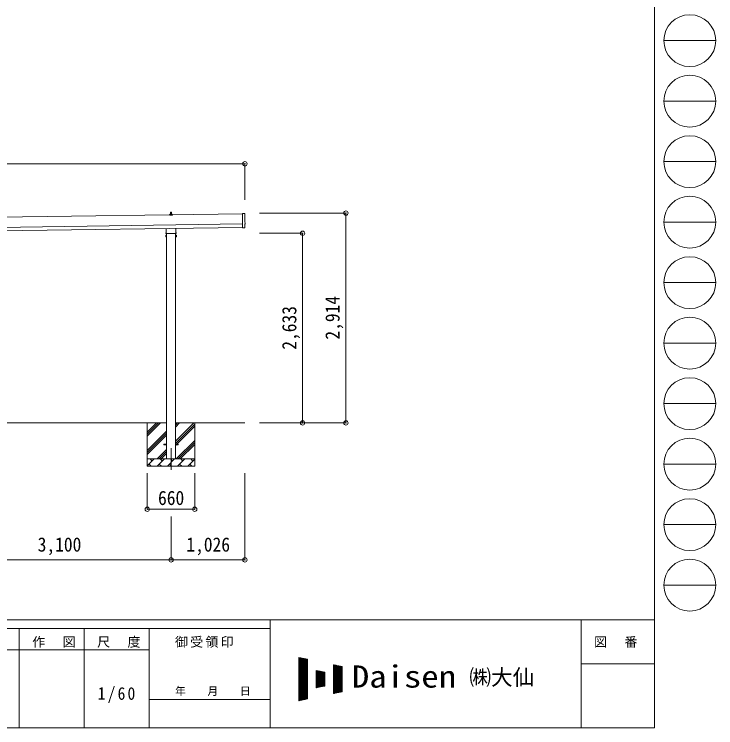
# Model space of a CAD drawing. Units: millimetres at full size, sheet at 1:60. Extents: x -16864 to 16864, y -11640 to 11640.
# Drawn here: x 7132 to 16864, y -11640 to -1734 of the extents above; entities that cross this region are included whole.
import ezdxf
from ezdxf.enums import TextEntityAlignment as Align

# ---------------------------------------------------------------- set-up
doc = ezdxf.new("R2010")
doc.units = ezdxf.units.MM
doc.header["$LTSCALE"] = 60
doc.header["$PDMODE"] = 32
doc.header["$PDSIZE"] = 60
doc.linetypes.add('CHAIN1', pattern=[8, 5, -1, 1, -1])
for name, color, linetype, lineweight in [('0-1_Defpoints', 7, 'CHAIN1', 9), ('0-2_TEXT1', 4, 'Continuous', 9), ('0-3_SHAPE', 7, 'Continuous', 9), ('0-8_TABLE1', 7, 'Continuous', 9), ('F-0', 7, 'Continuous', 9)]:
    doc.layers.add(name, color=color, linetype=linetype, lineweight=lineweight)
doc.styles.add('ＭＳ ゴシック', font='')
doc.styles.get('ＭＳ ゴシック').set_extended_font_data('MS Gothic')

msp = doc.modelspace()

# ---------------------------------------------------------------- linework, layer by layer
at = {"layer": '0-1_Defpoints'}
msp.add_line((9306.94, -7758.15), (9306.94, -8107.15), dxfattribs=at)
at = {"layer": '0-2_TEXT1'}
for p, q in [((10297.62, -4504.74), (4692, -4584.82)), ((9289, -4521.54), (9289, -4513.82)), ((9325.5, -4521.54), (9289, -4521.54)), ((9289.38, -4513.04), (9325.11, -4513.04)), ((9289.76, -4512.85), (9296.48, -4511.22)), ((9296.86, -4511.04), (9317.63, -4511.04)), ((9297.25, -4510.25), (9297.25, -4506.04)), ((9298.25, -4506.04), (9316.25, -4506.04)), ((9301.25, -4506.04), (9301.97, -4482.51)), ((9302.97, -4481.54), (9311.52, -4481.54)), ((9312.52, -4482.51), (9313.25, -4506.04)), ((9317.25, -4510.25), (9317.25, -4506.04)), ((9324.73, -4512.85), (9318.01, -4511.22)), ((9325.5, -4521.54), (9325.5, -4513.82)), ((10297.55, -4499.65), (10300.39, -4698.49)), ((10329.23, -4500.85), (10297.55, -4499.65)), ((4694, -4724.8), (10299.62, -4644.72)), ((4694.72, -4774.8), (10300.34, -4694.72)), ((9238.64, -4765.52), (9238.64, -4709.88)), ((9375.24, -4707.93), (9375.24, -4765.52)), ((10318.6, -4697.32), (10300.39, -4698.49)), ((10319.28, -4697.94), (10318.6, -4697.32)), ((10320.02, -4698.21), (10326.94, -4697.74)), ((9232.94, -4803.8), (9233.7, -4802.48)), ((9232.94, -4803.8), (9232.94, -4820.8)), ((9232.94, -4820.8), (9233.7, -4822.11)), ((9239.94, -4807.39), (9233.7, -4807.39)), ((9239.94, -4817.2), (9233.7, -4817.2)), ((9239.94, -4822.11), (9233.7, -4822.11)), ((9236.94, -4774.3), (9236.94, -4768.8)), ((9374.88, -4777.8), (9239, -4777.8)), ((9242.44, -4821.5), (9239.94, -4821.5)), ((9244.44, -4777.8), (9244.44, -7908.15)), ((9369.44, -7908.15), (9369.44, -4777.8)), ((9371.44, -4821.5), (9373.94, -4821.5)), ((9373.94, -4807.39), (9380.18, -4807.39)), ((9373.94, -4817.2), (9380.18, -4817.2)), ((9373.94, -4822.11), (9380.18, -4822.11)), ((9376.94, -4768.8), (9376.94, -4774.3)), ((9380.94, -4803.8), (9380.18, -4802.48)), ((9380.94, -4820.8), (9380.18, -4822.11)), ((9380.94, -4803.8), (9380.94, -4820.8)), ((9206.94, -7703.65), (9244.44, -7703.65)), ((9206.94, -7712.65), (9206.94, -7703.65)), ((9206.94, -7703.65), (9244.44, -7703.65)), ((9206.94, -7712.65), (9206.94, -7703.65)), ((9206.94, -7712.65), (9244.44, -7712.65)), ((9206.94, -7712.65), (9244.44, -7712.65)), ((9369.44, -7703.65), (9406.94, -7703.65)), ((9369.44, -7703.65), (9406.94, -7703.65)), ((9369.44, -7712.65), (9406.94, -7712.65)), ((9369.44, -7712.65), (9406.94, -7712.65)), ((9406.94, -7712.65), (9406.94, -7703.65)), ((9406.94, -7712.65), (9406.94, -7703.65))]:
    msp.add_line(p, q, dxfattribs=at)
for points in [[(10329.73, -4694.71), (10329.06, -4647.69), (10329.66, -4647.68)], [(9239.94, -4822.11), (9239.94, -4802.48), (9233.7, -4802.48)], [(9239.94, -4821.5), (9239.94, -4803.1), (9242.44, -4803.1)], [(9373.94, -4821.5), (9373.94, -4803.1), (9371.44, -4803.1)], [(9373.94, -4822.11), (9373.94, -4802.48), (9380.18, -4802.48)]]:
    msp.add_lwpolyline(points, dxfattribs=at)
for points in [[(9242.44, -4822.8), (9242.44, -4801.8), (9244.44, -4801.8), (9244.44, -4822.8)], [(9371.44, -4822.8), (9371.44, -4801.8), (9369.44, -4801.8), (9369.44, -4822.8)]]:
    msp.add_lwpolyline(points, close=True, dxfattribs=at)
for centre, radius, start, end in [((9290, -4513.82), 1, 103.62699, 180), ((9296.25, -4510.25), 1, 283.62699, 0), ((9301.33, -4506.67), 4.13, 90, 171.17633), ((9298.25, -4507.04), 1, 90, 180), ((9302.97, -4482.54), 1, 90, 178.60509), ((9310.58, -4506.04), 4.83, 133.60282, 180), ((9303.91, -4506.04), 4.83, 0, 46.39718), ((9311.52, -4482.54), 1, 1.39491, 90), ((9313.16, -4506.67), 4.13, 8.82367, 90), ((9316.25, -4507.04), 1, 0, 90), ((9318.25, -4510.25), 1, 180, 256.37301), ((9324.5, -4513.82), 1, 0, 76.37301), ((10319.95, -4697.21), 1, 227.3164, 273.81435), ((9249.18, -4812.3), 16.24, 162.41205, 197.58795), ((9237.29, -4804.94), 4.34, 145.61575, 214.38425), ((9237.29, -4819.66), 4.34, 145.61575, 214.38425), ((9240.94, -4768.8), 4, 125.09963, 180), ((9240.94, -4774.3), 4, 180, 194.47751), ((9240.94, -4774.3), 4, 194.47751, 241.04498), ((9372.94, -4774.3), 4, 298.95502, 345.52249), ((9372.94, -4768.8), 4, 0, 54.90037), ((9372.94, -4774.3), 4, 345.52249, 0), ((9364.7, -4812.3), 16.24, 342.41205, 17.58795), ((9376.6, -4804.94), 4.34, 325.61575, 34.38425), ((9376.6, -4819.66), 4.34, 325.61575, 34.38425)]:
    msp.add_arc(centre, radius, start, end, dxfattribs=at)
for centre, major_axis, ratio, start_param, end_param in [((10329.03, -4503.84), (3, -0.04), 0.99863, 6.2683889, 7.8016218), ((15095.41, -4506.19), (-4762.89, -68.04), 0.99863, 6.268406, 6.2977043), ((10329.6, -4643.28), (4.41, -0.06), 0.99863, 4.712389, 6.2976778), ((10326.73, -4694.75), (2.21, -2.04), 0.9974, 5.5252311, 7.0411395)]:
    msp.add_ellipse(centre, major_axis=major_axis, ratio=ratio, start_param=start_param, end_param=end_param, dxfattribs=at)
at = {"layer": '0-3_SHAPE'}
for p, q in [((9244.44, -7408.15), (6269.44, -7408.15)), ((10332.94, -7408.15), (9369.44, -7408.15))]:
    msp.add_line(p, q, dxfattribs=at)
at = {"layer": '0-8_TABLE1', "color": 6}
for p, q in [((10332.94, -3810.51), (-1016.06, -3810.51)), ((10332.94, -3810.51), (10332.94, -4310.51)), ((11732.94, -4494.05), (10532.94, -4494.05)), ((11732.94, -7408.15), (11732.94, -4494.05)), ((11132.94, -4775.3), (10532.94, -4775.3)), ((11132.94, -4775.3), (11132.94, -7408.15)), ((11732.94, -7408.15), (10532.94, -7408.15)), ((8976.94, -8607.15), (8976.94, -8107.15)), ((9636.94, -8607.15), (9636.94, -8107.15)), ((10332.63, -9309.15), (10332.63, -8107.15)), ((8976.94, -8607.15), (9636.94, -8607.15)), ((9306.94, -9309.15), (9306.94, -8709.15)), ((9306.94, -9309.15), (6206.94, -9309.15)), ((10332.63, -9309.15), (9306.94, -9309.15))]:
    msp.add_line(p, q, dxfattribs=at)
at = {"layer": '0-8_TABLE1'}
for p, q in [((8976.94, -7408.15), (8976.94, -8008.15)), ((8976.94, -7536.63), (9105.42, -7408.15)), ((8976.94, -7593.2), (9161.99, -7408.15)), ((8976.94, -7564.92), (9133.71, -7408.15)), ((9369.44, -7465.26), (9426.55, -7408.15)), ((9369.44, -7436.98), (9398.27, -7408.15)), ((9369.44, -7663.25), (9624.54, -7408.15)), ((9369.44, -7691.54), (9636.94, -7424.04)), ((9636.94, -7408.15), (9636.94, -8008.15)), ((8976.94, -7791.19), (9244.44, -7523.69)), ((9369.44, -7719.82), (9636.94, -7452.32)), ((8976.94, -7819.48), (9244.44, -7551.98)), ((8976.94, -7847.76), (9244.44, -7580.26)), ((9379.1, -7908.15), (9636.94, -7650.31)), ((9407.38, -7908.15), (9636.94, -7678.59)), ((9435.67, -7908.15), (9636.94, -7706.88)), ((9114.54, -7908.15), (9244.44, -7778.25)), ((9142.82, -7908.15), (9244.44, -7806.54)), ((8976.94, -8005.31), (9074.1, -7908.15)), ((8976.94, -7908.15), (9636.94, -7908.15)), ((9045.54, -7936.71), (9016.99, -7908.15)), ((9115.52, -8008.15), (9215.52, -7908.15)), ((9186.97, -7936.71), (9158.41, -7908.15)), ((9171.11, -7908.15), (9244.44, -7834.82)), ((9256.94, -8008.15), (9356.94, -7908.15)), ((9328.39, -7936.71), (9299.83, -7908.15)), ((9398.36, -8008.15), (9498.36, -7908.15)), ((9469.81, -7936.71), (9441.26, -7908.15)), ((9539.78, -8008.15), (9636.94, -7911)), ((9611.23, -7936.71), (9582.68, -7908.15)), ((9636.94, -8008.15), (8976.94, -8008.15)), ((9002.65, -7979.6), (9031.2, -8008.15)), ((9144.07, -7979.6), (9172.63, -8008.15)), ((9285.49, -7979.6), (9314.05, -8008.15)), ((9426.92, -7979.6), (9455.47, -8008.15)), ((9568.34, -7979.6), (9596.89, -8008.15))]:
    msp.add_line(p, q, dxfattribs=at)
at = {"layer": '0-8_TABLE1', "color": 6}
for p in [(10332.94, -3810.51), (11732.94, -4494.05), (11132.94, -4775.3), (11132.94, -7408.15), (11732.94, -7408.15), (8976.94, -8607.15), (9636.94, -8607.15), (9306.94, -9309.15), (10332.63, -9309.15)]:
    msp.add_point(p, dxfattribs=at)
at = {"layer": 'F-0', "color": 5, "lineweight": 5}
for p, q in [((16015.88, 11640), (16015.88, -11640)), ((-16864.12, -10140), (16015.88, -10140)), ((10682.37, -10140), (10682.37, -11640)), ((14995.88, -10140), (14995.88, -11640)), ((-16864.12, -10260), (10682.37, -10260)), ((7202.37, -10260), (7202.37, -11640)), ((8102.36, -10260), (8102.36, -11640)), ((9002.37, -10260), (9002.37, -11640)), ((5402.37, -10560), (9002.37, -10560)), ((14995.88, -10755), (16015.88, -10755)), ((9002.37, -11250), (10682.37, -11250)), ((-16864.12, -11640), (16015.88, -11640))]:
    msp.add_line(p, q, dxfattribs=at)
at = {"layer": 'F-0', "color": 4}
for p, q in [((16144.11, -2100), (16864.12, -2100)), ((16144.11, -2940), (16864.12, -2940)), ((16144.11, -3780), (16864.12, -3780)), ((16144.11, -4620), (16864.12, -4620)), ((16144.11, -5460), (16864.12, -5460)), ((16144.11, -6300), (16864.12, -6300)), ((16144.11, -7140), (16864.12, -7140)), ((16144.11, -7980), (16864.12, -7980)), ((16144.11, -8820), (16864.12, -8820)), ((16144.11, -9660), (16864.12, -9660))]:
    msp.add_line(p, q, dxfattribs=at)
at = {"layer": 'F-0'}
for p, q in [((11082.29, -10665.2), (11202.29, -10690.2)), ((11082.29, -10665.2), (11082.29, -11265.2)), ((11082.29, -10670.85), (11109.39, -10670.85)), ((11082.29, -10676.85), (11138.19, -10676.85)), ((11082.29, -10682.85), (11166.99, -10682.85)), ((11082.29, -10688.85), (11195.79, -10688.85)), ((11082.29, -10694.85), (11202.29, -10694.85)), ((11085.85, -11264.46), (11085.85, -10665.94)), ((11091.85, -11263.21), (11091.85, -10667.19)), ((11097.85, -11261.96), (11097.85, -10668.44)), ((11103.85, -11260.71), (11103.85, -10669.69)), ((11109.85, -11259.46), (11109.85, -10670.94)), ((11115.85, -11258.21), (11115.85, -10672.19)), ((11121.85, -11256.96), (11121.85, -10673.44)), ((11127.85, -11255.71), (11127.85, -10674.69)), ((11133.85, -11254.46), (11133.85, -10675.94)), ((11139.85, -11253.21), (11139.85, -10677.19)), ((11145.85, -11251.96), (11145.85, -10678.44)), ((11151.85, -11250.71), (11151.85, -10679.69)), ((11157.85, -11249.46), (11157.85, -10680.94)), ((11163.85, -11248.21), (11163.85, -10682.19)), ((11169.85, -11246.96), (11169.85, -10683.44)), ((11175.85, -11245.71), (11175.85, -10684.69)), ((11181.85, -11244.46), (11181.85, -10685.94)), ((11187.85, -11243.21), (11187.85, -10687.19)), ((11193.85, -11241.96), (11193.85, -10688.44)), ((11199.85, -11240.71), (11199.85, -10689.69)), ((11202.29, -10690.2), (11202.29, -11240.2)), ((11082.29, -10700.85), (11202.29, -10700.85)), ((11082.29, -10706.85), (11202.29, -10706.85)), ((11082.29, -10712.85), (11202.29, -10712.85)), ((11082.29, -10718.85), (11202.29, -10718.85)), ((11082.29, -10724.85), (11202.29, -10724.85)), ((11082.29, -10730.85), (11202.29, -10730.85)), ((11082.29, -10736.85), (11202.29, -10736.85)), ((11082.29, -10742.85), (11202.29, -10742.85)), ((11082.29, -10748.85), (11202.29, -10748.85)), ((11082.29, -10754.85), (11202.29, -10754.85)), ((11082.29, -10760.85), (11202.29, -10760.85)), ((11082.29, -10766.85), (11202.29, -10766.85)), ((11082.29, -10772.85), (11202.29, -10772.85)), ((11082.29, -10778.85), (11202.29, -10778.85)), ((11082.29, -10784.85), (11202.29, -10784.85)), ((11082.29, -10790.85), (11202.29, -10790.85)), ((11082.29, -10796.85), (11202.29, -10796.85)), ((11562.29, -10765.2), (11682.29, -10790.2)), ((11562.29, -10765.2), (11562.29, -11165.2)), ((11562.29, -10766.85), (11570.19, -10766.85)), ((11562.29, -10772.85), (11598.99, -10772.85)), ((11562.29, -10778.85), (11627.79, -10778.85)), ((11562.29, -10784.85), (11656.59, -10784.85)), ((11562.29, -10790.85), (11682.29, -10790.85)), ((11562.29, -10796.85), (11682.29, -10796.85)), ((11565.85, -11164.46), (11565.85, -10765.94)), ((11571.85, -11163.21), (11571.85, -10767.19)), ((11577.85, -11161.96), (11577.85, -10768.44)), ((11583.85, -11160.71), (11583.85, -10769.69)), ((11589.85, -11159.46), (11589.85, -10770.94)), ((11595.85, -11158.21), (11595.85, -10772.19)), ((11601.85, -11156.96), (11601.85, -10773.44)), ((11607.85, -11155.71), (11607.85, -10774.69)), ((11613.85, -11154.46), (11613.85, -10775.94)), ((11619.85, -11153.21), (11619.85, -10777.19)), ((11625.85, -11151.96), (11625.85, -10778.44)), ((11631.85, -11150.71), (11631.85, -10779.69)), ((11637.85, -11149.46), (11637.85, -10780.94)), ((11643.85, -11148.21), (11643.85, -10782.19)), ((11649.85, -11146.96), (11649.85, -10783.44)), ((11655.85, -11145.71), (11655.85, -10784.69)), ((11661.85, -11144.46), (11661.85, -10785.94)), ((11667.85, -11143.21), (11667.85, -10787.19)), ((11673.85, -11141.96), (11673.85, -10788.44)), ((11679.85, -11140.71), (11679.85, -10789.69)), ((11682.29, -10790.2), (11682.29, -11140.2)), ((11082.29, -10802.85), (11202.29, -10802.85)), ((11082.29, -10808.85), (11202.29, -10808.85)), ((11082.29, -10814.85), (11202.29, -10814.85)), ((11082.29, -10820.85), (11202.29, -10820.85)), ((11082.29, -10826.85), (11202.29, -10826.85)), ((11082.29, -10832.85), (11202.29, -10832.85)), ((11082.29, -10838.85), (11202.29, -10838.85)), ((11082.29, -10844.85), (11202.29, -10844.85)), ((11082.29, -10850.85), (11202.29, -10850.85)), ((11082.29, -10856.85), (11202.29, -10856.85)), ((11082.29, -10862.85), (11202.29, -10862.85)), ((11082.29, -10868.85), (11202.29, -10868.85)), ((11082.29, -10874.85), (11202.29, -10874.85)), ((11082.29, -10880.85), (11202.29, -10880.85)), ((11082.29, -10886.85), (11202.29, -10886.85)), ((11082.29, -10892.85), (11202.29, -10892.85)), ((11322.29, -10845.2), (11442.29, -10870.2)), ((11322.29, -10845.2), (11322.29, -11085.2)), ((11322.29, -10850.85), (11349.39, -10850.85)), ((11322.29, -10856.85), (11378.19, -10856.85)), ((11322.29, -10862.85), (11406.99, -10862.85)), ((11322.29, -10868.85), (11435.79, -10868.85)), ((11322.29, -10874.85), (11442.29, -10874.85)), ((11322.29, -10880.85), (11442.29, -10880.85)), ((11322.29, -10886.85), (11442.29, -10886.85)), ((11322.29, -10892.85), (11442.29, -10892.85)), ((11325.85, -11084.46), (11325.85, -10845.94)), ((11331.85, -11083.21), (11331.85, -10847.19)), ((11337.85, -11081.96), (11337.85, -10848.44)), ((11343.85, -11080.71), (11343.85, -10849.69)), ((11349.85, -11079.46), (11349.85, -10850.94)), ((11355.85, -11078.21), (11355.85, -10852.19)), ((11361.85, -11076.96), (11361.85, -10853.44)), ((11367.85, -11075.71), (11367.85, -10854.69)), ((11373.85, -11074.46), (11373.85, -10855.94)), ((11379.85, -11073.21), (11379.85, -10857.19)), ((11385.85, -11071.96), (11385.85, -10858.44)), ((11391.85, -11070.71), (11391.85, -10859.69)), ((11397.85, -11069.46), (11397.85, -10860.94)), ((11403.85, -11068.21), (11403.85, -10862.19)), ((11409.85, -11066.96), (11409.85, -10863.44)), ((11415.85, -11065.71), (11415.85, -10864.69)), ((11421.85, -11064.46), (11421.85, -10865.94)), ((11427.85, -11063.21), (11427.85, -10867.19)), ((11433.85, -11061.96), (11433.85, -10868.44)), ((11439.85, -11060.71), (11439.85, -10869.69)), ((11442.29, -10870.2), (11442.29, -11060.2)), ((11562.29, -10802.85), (11682.29, -10802.85)), ((11562.29, -10808.85), (11682.29, -10808.85)), ((11562.29, -10814.85), (11682.29, -10814.85)), ((11562.29, -10820.85), (11682.29, -10820.85)), ((11562.29, -10826.85), (11682.29, -10826.85)), ((11562.29, -10832.85), (11682.29, -10832.85)), ((11562.29, -10838.85), (11682.29, -10838.85)), ((11562.29, -10844.85), (11682.29, -10844.85)), ((11562.29, -10850.85), (11682.29, -10850.85)), ((11562.29, -10856.85), (11682.29, -10856.85)), ((11562.29, -10862.85), (11682.29, -10862.85)), ((11562.29, -10868.85), (11682.29, -10868.85)), ((11562.29, -10874.85), (11682.29, -10874.85)), ((11562.29, -10880.85), (11682.29, -10880.85)), ((11562.29, -10886.85), (11682.29, -10886.85)), ((11562.29, -10892.85), (11682.29, -10892.85)), ((11082.29, -10898.85), (11202.29, -10898.85)), ((11082.29, -10904.85), (11202.29, -10904.85)), ((11082.29, -10910.85), (11202.29, -10910.85)), ((11082.29, -10916.85), (11202.29, -10916.85)), ((11082.29, -10922.85), (11202.29, -10922.85)), ((11082.29, -10928.85), (11202.29, -10928.85)), ((11082.29, -10934.85), (11202.29, -10934.85)), ((11082.29, -10940.85), (11202.29, -10940.85)), ((11082.29, -10946.85), (11202.29, -10946.85)), ((11082.29, -10952.85), (11202.29, -10952.85)), ((11082.29, -10958.85), (11202.29, -10958.85)), ((11082.29, -10964.85), (11202.29, -10964.85)), ((11082.29, -10970.85), (11202.29, -10970.85)), ((11082.29, -10976.85), (11202.29, -10976.85)), ((11082.29, -10982.85), (11202.29, -10982.85)), ((11082.29, -10988.85), (11202.29, -10988.85)), ((11082.29, -10994.85), (11202.29, -10994.85)), ((11322.29, -10898.85), (11442.29, -10898.85)), ((11322.29, -10904.85), (11442.29, -10904.85)), ((11322.29, -10910.85), (11442.29, -10910.85)), ((11322.29, -10916.85), (11442.29, -10916.85)), ((11322.29, -10922.85), (11442.29, -10922.85)), ((11322.29, -10928.85), (11442.29, -10928.85)), ((11322.29, -10934.85), (11442.29, -10934.85)), ((11322.29, -10940.85), (11442.29, -10940.85)), ((11322.29, -10946.85), (11442.29, -10946.85)), ((11322.29, -10952.85), (11442.29, -10952.85)), ((11322.29, -10958.85), (11442.29, -10958.85)), ((11322.29, -10964.85), (11442.29, -10964.85)), ((11322.29, -10970.85), (11442.29, -10970.85)), ((11322.29, -10976.85), (11442.29, -10976.85)), ((11322.29, -10982.85), (11442.29, -10982.85)), ((11322.29, -10988.85), (11442.29, -10988.85)), ((11322.29, -10994.85), (11442.29, -10994.85)), ((11562.29, -10898.85), (11682.29, -10898.85)), ((11562.29, -10904.85), (11682.29, -10904.85)), ((11562.29, -10910.85), (11682.29, -10910.85)), ((11562.29, -10916.85), (11682.29, -10916.85)), ((11562.29, -10922.85), (11682.29, -10922.85)), ((11562.29, -10928.85), (11682.29, -10928.85)), ((11562.29, -10934.85), (11682.29, -10934.85)), ((11562.29, -10940.85), (11682.29, -10940.85)), ((11562.29, -10946.85), (11682.29, -10946.85)), ((11562.29, -10952.85), (11682.29, -10952.85)), ((11562.29, -10958.85), (11682.29, -10958.85)), ((11562.29, -10964.85), (11682.29, -10964.85)), ((11562.29, -10970.85), (11682.29, -10970.85)), ((11562.29, -10976.85), (11682.29, -10976.85)), ((11562.29, -10982.85), (11682.29, -10982.85)), ((11562.29, -10988.85), (11682.29, -10988.85)), ((11562.29, -10994.85), (11682.29, -10994.85)), ((11082.29, -11000.85), (11202.29, -11000.85)), ((11082.29, -11006.85), (11202.29, -11006.85)), ((11082.29, -11012.85), (11202.29, -11012.85)), ((11082.29, -11018.85), (11202.29, -11018.85)), ((11082.29, -11024.85), (11202.29, -11024.85)), ((11082.29, -11030.85), (11202.29, -11030.85)), ((11082.29, -11036.85), (11202.29, -11036.85)), ((11082.29, -11042.85), (11202.29, -11042.85)), ((11082.29, -11048.85), (11202.29, -11048.85)), ((11082.29, -11054.85), (11202.29, -11054.85)), ((11082.29, -11060.85), (11202.29, -11060.85)), ((11082.29, -11066.85), (11202.29, -11066.85)), ((11082.29, -11072.85), (11202.29, -11072.85)), ((11082.29, -11078.85), (11202.29, -11078.85)), ((11082.29, -11084.85), (11202.29, -11084.85)), ((11082.29, -11090.85), (11202.29, -11090.85)), ((11322.29, -11000.85), (11442.29, -11000.85)), ((11322.29, -11006.85), (11442.29, -11006.85)), ((11322.29, -11012.85), (11442.29, -11012.85)), ((11322.29, -11018.85), (11442.29, -11018.85)), ((11322.29, -11024.85), (11442.29, -11024.85)), ((11322.29, -11030.85), (11442.29, -11030.85)), ((11322.29, -11036.85), (11442.29, -11036.85)), ((11322.29, -11042.85), (11442.29, -11042.85)), ((11322.29, -11048.85), (11442.29, -11048.85)), ((11322.29, -11054.85), (11442.29, -11054.85)), ((11322.29, -11085.2), (11442.29, -11060.2)), ((11322.29, -11060.85), (11439.19, -11060.85)), ((11322.29, -11066.85), (11410.39, -11066.85)), ((11322.29, -11072.85), (11381.59, -11072.85)), ((11322.29, -11078.85), (11352.79, -11078.85)), ((11322.29, -11084.85), (11323.99, -11084.85)), ((11562.29, -11000.85), (11682.29, -11000.85)), ((11562.29, -11006.85), (11682.29, -11006.85)), ((11562.29, -11012.85), (11682.29, -11012.85)), ((11562.29, -11018.85), (11682.29, -11018.85)), ((11562.29, -11024.85), (11682.29, -11024.85)), ((11562.29, -11030.85), (11682.29, -11030.85)), ((11562.29, -11036.85), (11682.29, -11036.85)), ((11562.29, -11042.85), (11682.29, -11042.85)), ((11562.29, -11048.85), (11682.29, -11048.85)), ((11562.29, -11054.85), (11682.29, -11054.85)), ((11562.29, -11060.85), (11682.29, -11060.85)), ((11562.29, -11066.85), (11682.29, -11066.85)), ((11562.29, -11072.85), (11682.29, -11072.85)), ((11562.29, -11078.85), (11682.29, -11078.85)), ((11562.29, -11084.85), (11682.29, -11084.85)), ((11562.29, -11090.85), (11682.29, -11090.85)), ((11082.29, -11096.85), (11202.29, -11096.85)), ((11082.29, -11102.85), (11202.29, -11102.85)), ((11082.29, -11108.85), (11202.29, -11108.85)), ((11082.29, -11114.85), (11202.29, -11114.85)), ((11082.29, -11120.85), (11202.29, -11120.85)), ((11082.29, -11126.85), (11202.29, -11126.85)), ((11082.29, -11132.85), (11202.29, -11132.85)), ((11082.29, -11138.85), (11202.29, -11138.85)), ((11082.29, -11144.85), (11202.29, -11144.85)), ((11082.29, -11150.85), (11202.29, -11150.85)), ((11082.29, -11156.85), (11202.29, -11156.85)), ((11082.29, -11162.85), (11202.29, -11162.85)), ((11082.29, -11168.85), (11202.29, -11168.85)), ((11082.29, -11174.85), (11202.29, -11174.85)), ((11082.29, -11180.85), (11202.29, -11180.85)), ((11082.29, -11186.85), (11202.29, -11186.85)), ((11082.29, -11192.85), (11202.29, -11192.85)), ((11562.29, -11096.85), (11682.29, -11096.85)), ((11562.29, -11102.85), (11682.29, -11102.85)), ((11562.29, -11108.85), (11682.29, -11108.85)), ((11562.29, -11114.85), (11682.29, -11114.85)), ((11562.29, -11120.85), (11682.29, -11120.85)), ((11562.29, -11126.85), (11682.29, -11126.85)), ((11562.29, -11132.85), (11682.29, -11132.85)), ((11562.29, -11138.85), (11682.29, -11138.85)), ((11682.29, -11140.2), (11562.29, -11165.2)), ((11562.29, -11144.85), (11659.99, -11144.85)), ((11562.29, -11150.85), (11631.19, -11150.85)), ((11562.29, -11156.85), (11602.39, -11156.85)), ((11562.29, -11162.85), (11573.59, -11162.85)), ((11082.29, -11198.85), (11202.29, -11198.85)), ((11082.29, -11204.85), (11202.29, -11204.85)), ((11082.29, -11210.85), (11202.29, -11210.85)), ((11082.29, -11216.85), (11202.29, -11216.85)), ((11082.29, -11222.85), (11202.29, -11222.85)), ((11082.29, -11228.85), (11202.29, -11228.85)), ((11082.29, -11234.85), (11202.29, -11234.85)), ((11202.29, -11240.2), (11082.29, -11265.2)), ((11082.29, -11240.85), (11199.19, -11240.85)), ((11082.29, -11246.85), (11170.39, -11246.85)), ((11082.29, -11252.85), (11141.59, -11252.85)), ((11082.29, -11258.85), (11112.79, -11258.85)), ((11082.29, -11264.85), (11083.99, -11264.85))]:
    msp.add_line(p, q, dxfattribs=at)
at = {"layer": 'F-0', "color": 4}
for centre in [(16504.11, -2100), (16504.11, -2940), (16504.11, -3780), (16504.11, -4620), (16504.11, -5460), (16504.11, -6300), (16504.11, -7140), (16504.11, -7980), (16504.11, -8820), (16504.11, -9660)]:
    msp.add_circle(centre, 360, dxfattribs=at)

# ---------------------------------------------------------------- texts
at = {"layer": '0-8_TABLE1', "style": 'ＭＳ ゴシック', "width": 0.9}
for s, p in [('2,914', (11705.44, -6251.1)), ('2,633', (11105.44, -6391.72))]:
    msp.add_text(s, height=197.9, rotation=90, dxfattribs=at).set_placement(p, align=Align.BOTTOM_LEFT)
for s, p in [('660', (9126.94, -8607.15)), ('3,100', (7456.94, -9254.15)), ('1,026', (9519.79, -9254.15))]:
    msp.add_text(s, height=197.9, dxfattribs=at).set_placement(p, align=Align.BOTTOM_LEFT)
at = {"layer": 'F-0', "style": 'ＭＳ ゴシック', "width": 1.15}
msp.add_text('Daisen', height=307.9, dxfattribs=at).set_placement((11816.02, -11175.2), align=Align.BOTTOM_LEFT)
at = {"layer": 'F-0', "style": 'ＭＳ ゴシック'}
for s, height, p in [('㈱大仙\u3000', 219.9, (13446.81, -11115.2)), ('年\u3000\u3000月\u3000\u3000日', 110, (9362.37, -11220))]:
    msp.add_text(s, height=height, dxfattribs=at).set_placement(p, align=Align.BOTTOM_LEFT)
at = {"layer": 'F-0', "attachment_point": 7, "style": 'ＭＳ ゴシック'}
for s, insert, char_height in [('\\T1.17;作\u3000図', (7382.37, -10530), 132), ('\\T1.17;尺\u3000度', (8282.37, -10530), 132), ('\\T1.17;御受領印', (9362.37, -10530), 132), ('\\T1.17;図\u3000番', (15175.88, -10530), 132), ('\\T1.28;\\W0.9;1/60', (8289.87, -11295), 176)]:
    msp.add_mtext(s, dxfattribs=dict(at, insert=insert, char_height=char_height))

doc.saveas('drawing.dxf')
